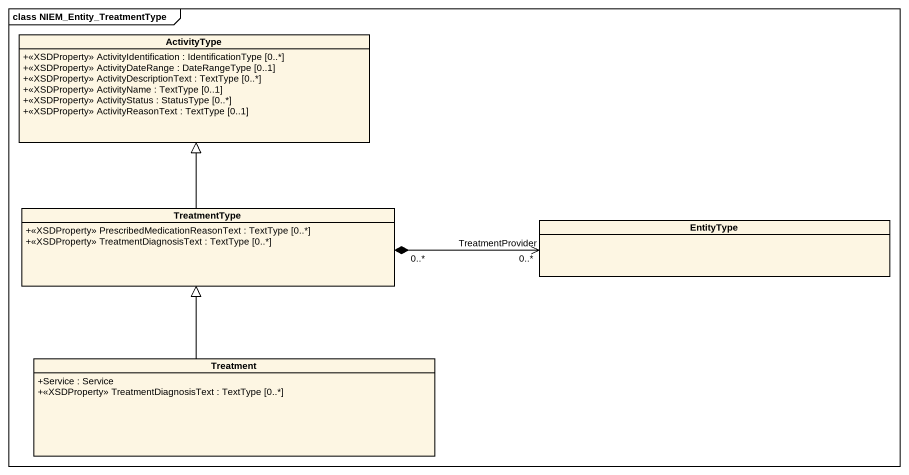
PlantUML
@startuml
mainframe class NIEM_Entity_TreatmentType
hide circle
hide empty members
skinparam classAttributeIconSize 0
class ActivityType {
  +<<XSDProperty>> ActivityIdentification : IdentificationType [0..*]
  +<<XSDProperty>> ActivityDateRange : DateRangeType [0..1]
  +<<XSDProperty>> ActivityDescriptionText : TextType [0..*]
  +<<XSDProperty>> ActivityName : TextType [0..1]
  +<<XSDProperty>> ActivityStatus : StatusType [0..*]
  +<<XSDProperty>> ActivityReasonText : TextType [0..1]
}
class TreatmentType {
  +<<XSDProperty>> PrescribedMedicationReasonText : TextType [0..*]
  +<<XSDProperty>> TreatmentDiagnosisText : TextType [0..*]
}
class EntityType
class Treatment {
  +Service : Service
  +<<XSDProperty>> TreatmentDiagnosisText : TextType [0..*]
}
TreatmentType -up-|> ActivityType
TreatmentType "0..*" *-right-> "TreatmentProvider\n0..*" EntityType
Treatment -up-|> TreatmentType
@enduml
